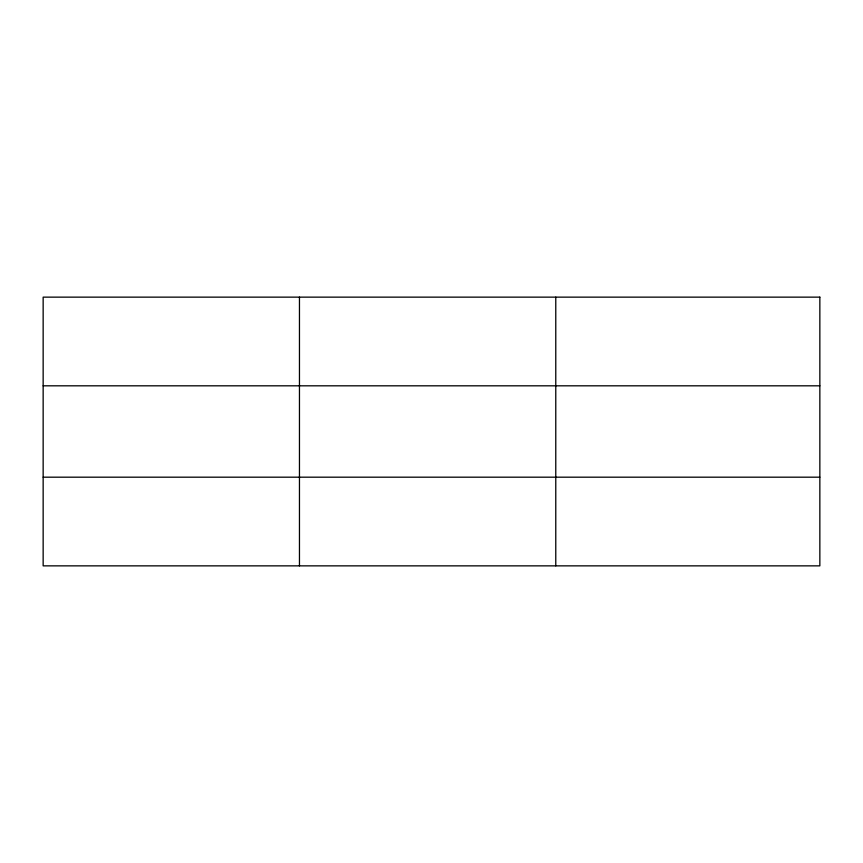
<?xml version="1.0" encoding="UTF-8"?>
<svg xmlns="http://www.w3.org/2000/svg" width="863" height="863" viewBox="0 0 863 863"><rect width="100%" height="100%" fill="white"/><g stroke="black" fill="none" stroke-linecap="round" stroke-linejoin="round"><path stroke-width="1.29" d="M299.461 297.142L299.461 565.858M555.772 297.142L555.772 565.858M43.15 385.815L819.85 385.815M43.15 477.185L819.85 477.185M819.85 297.142L819.85 565.858L43.15 565.858L43.15 297.142L819.85 297.142"/></g></svg>
